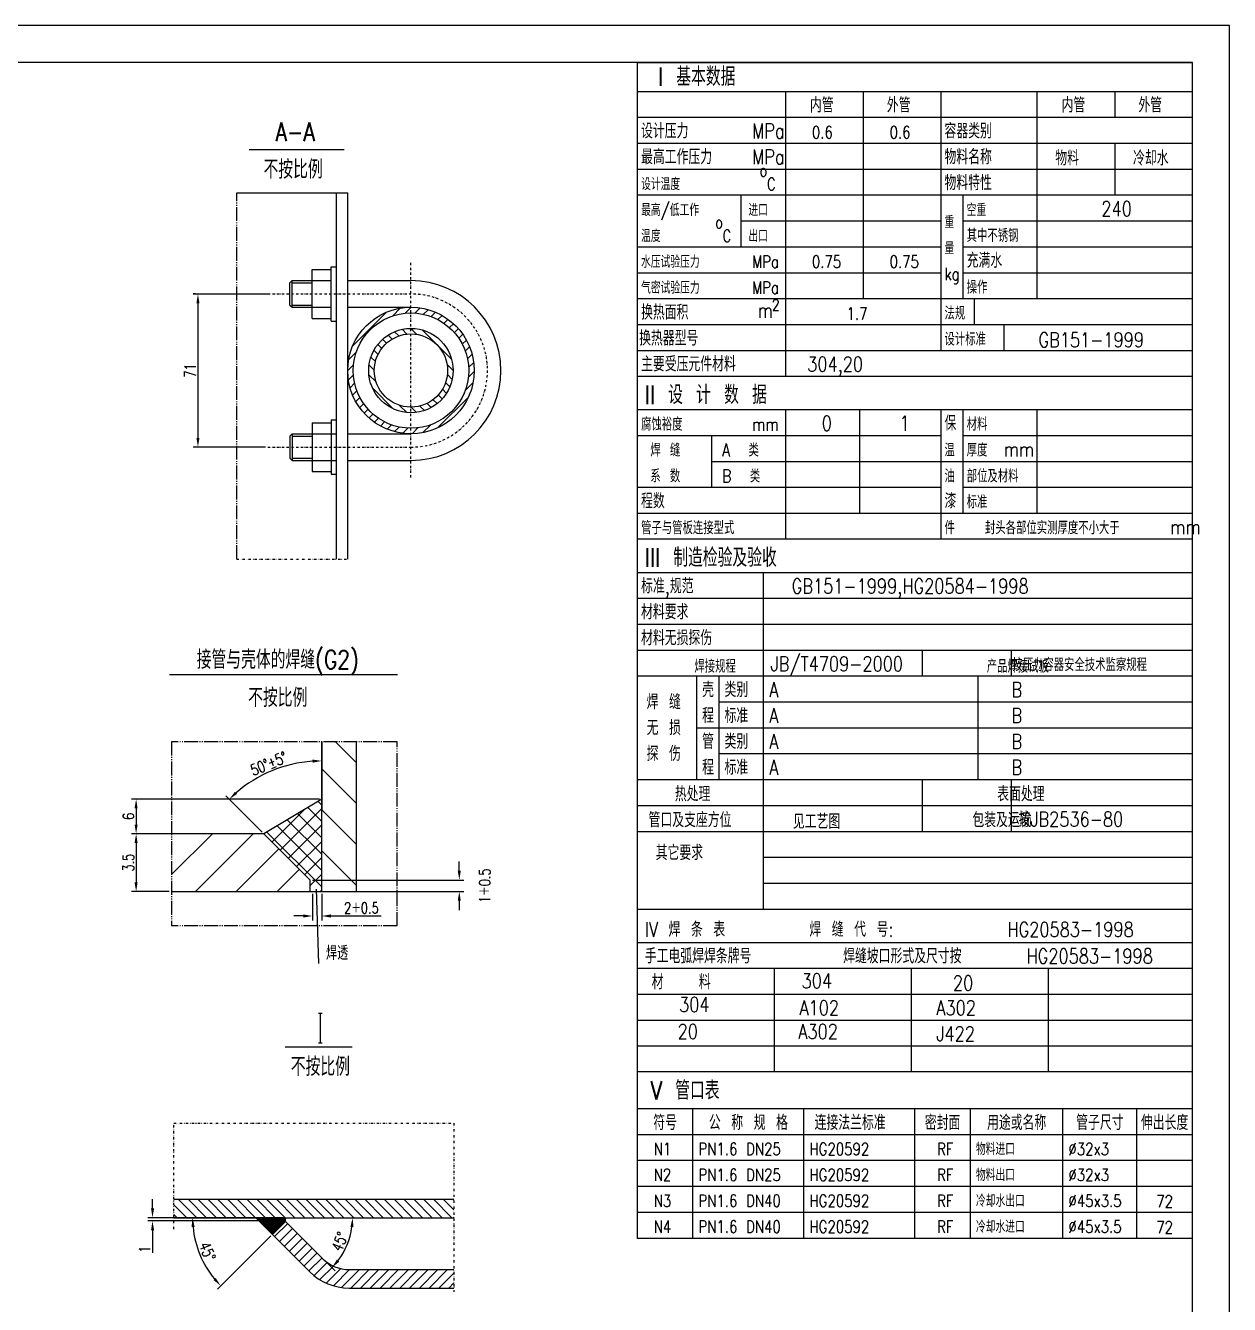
# Model space of a CAD drawing. Extents: x -942 to 2422, y 1139 to 3515.
# Drawn here: x 1121 to 2422, y 2132 to 3515 of the extents above; entities that cross this region are included whole.
import ezdxf
from ezdxf.enums import TextEntityAlignment as Align

# ---------------------------------------------------------------- set-up
doc = ezdxf.new("R2010")
doc.units = 0
doc.header["$LTSCALE"] = 10
doc.header["$MEASUREMENT"] = 0
for name, pattern in [('DASHDOT2', [0.5, 0.25, -0.125, 0, -0.125]), ('DIVIDE2', [0.625, 0.25, -0.125, 0, -0.125, 0, -0.125]), ('MYCENTER', [3.4, 1.5, -0.15, 0.1, -0.15, 1.5]), ('MYJX', [3.65, 1.5, -0.15, 0.1, -0.15, 0.1, -0.15, 1.5])]:
    doc.linetypes.add(name, pattern=pattern)
doc.layers.get('0').update_dxf_attribs({"linetype": 'CONTINUOUS', "lineweight": 25})
doc.layers.get('Defpoints').update_dxf_attribs({"linetype": 'CONTINUOUS', "lineweight": 5})
for name, color, linetype, lineweight in [('1', 7, 'CONTINUOUS', 25), ('2', 2, 'CONTINUOUS', 5), ('3', 3, 'MYCENTER', 5), ('5', 6, 'MYJX', 5), ('6', 4, 'CONTINUOUS', 5)]:
    doc.layers.add(name, color=color, linetype=linetype, lineweight=lineweight)
doc.styles.add('HZTXT', font='txt.shx', dxfattribs={"width": 0.75, "height": 12, "bigfont": 'hztxt.shx'})
doc.styles.get("Standard").update_dxf_attribs({"font": 'txt.shx', "bigfont": 'bigfont.shx'})
doc.dimstyles.get("Standard").update_dxf_attribs({"dimtxt": 0.18, "dimasz": 0.18, "dimexe": 0.18, "dimexo": 0.0625, "dimgap": 0.09, "dimtad": 0, "dimtih": 1, "dimtoh": 1, "dimdec": 4, "dimzin": 0, "dimdsep": 46, "dimtxsty": 'Standard', "dimcen": 0.09, "dimadec": 0, "dimazin": 0, "dimtfac": 1, "dimtdec": 4, "dimtofl": 0, "dimtmove": 0, "dimatfit": 3, "dimfxl": 0, "dimtolj": 1, "dimtzin": 0, "dimarcsym": 0})

# ---------------------------------------------------------------- blocks, each defined once
blk = doc.blocks.new('BORDER')
for p, q in [((1, 1), (0, 1)), ((1, 0), (1, 1))]:
    blk.add_line(p, q)
blk = doc.blocks.new('*D4')
at = {"layer": '6', "color": 0, "lineweight": -2}
blk.add_line((1444, 2179.9), (1455.5, 2168.4), dxfattribs=at)
blk.add_arc((1397.9, 2225.9), 76.4, 322.5083, 352.4917, dxfattribs=at)
at = {"layer": '6', "color": 0}
for points in [[(1472, 2216), (1475.3, 2215.8), (1474.3, 2225.9)], [(1459.8, 2178.3), (1457.3, 2180.5), (1451.9, 2171.9)]]:
    blk.add_solid(points, dxfattribs=at)
at = {"layer": 'Defpoints', "color": 0}
for p in [(1281.2, 2225.9), (1401.9, 2221.9), (1583.8, 2225.9), (1464.1, 2187.7), (1442.2, 2181.6)]:
    blk.add_point(p, dxfattribs=at)
at = {"layer": '6', "color": 0, "insert": (1460.4, 2200), "char_height": 12, "attachment_point": 5, "rotation": 67.5, "style": 'HZTXT'}
blk.add_mtext('\\A1;45°', dxfattribs=at)
blk = doc.blocks.new('*D5')
at = {"layer": '6', "color": 0, "lineweight": -2}
for p, q in [((1258, 2235.9), (1258, 2245.9)), ((1399.4, 2225.9), (1253, 2225.9)), ((1399.4, 2222.4), (1253, 2222.4)), ((1258, 2212.4), (1258, 2187.9))]:
    blk.add_line(p, q, dxfattribs=at)
at = {"layer": '6', "color": 0}
for points in [[(1256.4, 2235.9), (1259.7, 2235.9), (1258, 2225.9)], [(1256.4, 2212.4), (1259.7, 2212.4), (1258, 2222.4)]]:
    blk.add_solid(points, dxfattribs=at)
at = {"layer": 'Defpoints', "color": 0}
for p in [(1258, 2225.9), (1401.9, 2225.9), (1401.9, 2222.4)]:
    blk.add_point(p, dxfattribs=at)
at = {"layer": '6', "color": 0, "insert": (1249.6, 2191.8), "char_height": 12, "attachment_point": 5, "rotation": 90, "style": 'HZTXT'}
blk.add_mtext('\\A1;1', dxfattribs=at)
blk = doc.blocks.new('*D6')
at = {"layer": '6', "color": 0, "lineweight": -2}
blk.add_line((1385.8, 2206.3), (1328.3, 2148.8), dxfattribs=at)
blk.add_arc((1405.4, 2225.9), 104.1, 185.5073, 219.4927, dxfattribs=at)
at = {"layer": '6', "color": 0}
for points in [[(1300.2, 2215.8), (1303.5, 2216), (1301.3, 2225.9)], [(1326.3, 2160.8), (1323.9, 2158.6), (1331.8, 2152.3)]]:
    blk.add_solid(points, dxfattribs=at)
at = {"layer": 'Defpoints', "color": 0}
for p in [(1281.2, 2225.9), (1401.9, 2222.4), (1583.8, 2225.9), (1304.9, 2199), (1387.5, 2208)]:
    blk.add_point(p, dxfattribs=at)
at = {"layer": '6', "color": 0, "insert": (1317.3, 2189.4), "char_height": 12, "attachment_point": 5, "rotation": 292.5, "style": 'HZTXT'}
blk.add_mtext('\\A1;45°', dxfattribs=at)
blk = doc.blocks.new('*D7')
at = {"layer": '6', "color": 0, "lineweight": -2}
blk.add_line((1376.6, 2642.8), (1337.4, 2682), dxfattribs=at)
blk.add_arc((1440.9, 2578.5), 141.3, 94.0383, 130.9447, dxfattribs=at)
at = {"layer": '6', "color": 0}
for points in [[(1430.9, 2721.2), (1431, 2717.8), (1440.9, 2719.8)], [(1349.4, 2684), (1347.2, 2686.5), (1341, 2678.4)]]:
    blk.add_solid(points, dxfattribs=at)
at = {"layer": 'Defpoints', "color": 0}
for p in [(1440.9, 2740.5), (1404.4, 2715), (1440.9, 2666.9), (1378.4, 2641), (1428.4, 2591)]:
    blk.add_point(p, dxfattribs=at)
at = {"layer": '6', "color": 0, "insert": (1383.6, 2716.8), "char_height": 12, "attachment_point": 5, "rotation": 22.4915, "style": 'HZTXT'}
blk.add_mtext('\\A1;50%%d%%p5%%d', dxfattribs=at)
blk = doc.blocks.new('*D8')
at = {"layer": '6', "color": 0, "lineweight": -2}
for p, q in [((1438.4, 2678.5), (1235.3, 2678.5)), ((1240.3, 2668.5), (1240.3, 2651)), ((1375.9, 2641), (1235.3, 2641))]:
    blk.add_line(p, q, dxfattribs=at)
at = {"layer": '6', "color": 0}
for points in [[(1238.6, 2668.5), (1241.9, 2668.5), (1240.3, 2678.5)], [(1238.6, 2651), (1241.9, 2651), (1240.3, 2641)]]:
    blk.add_solid(points, dxfattribs=at)
at = {"layer": 'Defpoints', "color": 0}
for p in [(1440.9, 2678.5), (1240.3, 2641), (1378.4, 2641)]:
    blk.add_point(p, dxfattribs=at)
at = {"layer": '6', "color": 0, "insert": (1231.9, 2659.8), "char_height": 12, "attachment_point": 5, "rotation": 90, "style": 'HZTXT'}
blk.add_mtext('\\A1;6', dxfattribs=at)
blk = doc.blocks.new('*D9')
at = {"layer": '6', "color": 0, "lineweight": -2}
for p, q in [((1275.9, 2641), (1235.3, 2641)), ((1240.3, 2631), (1240.3, 2588.5)), ((1275.9, 2578.5), (1235.3, 2578.5))]:
    blk.add_line(p, q, dxfattribs=at)
at = {"layer": '6', "color": 0}
for points in [[(1238.6, 2631), (1241.9, 2631), (1240.3, 2641)], [(1238.6, 2588.5), (1241.9, 2588.5), (1240.3, 2578.5)]]:
    blk.add_solid(points, dxfattribs=at)
at = {"layer": 'Defpoints', "color": 0}
for p in [(1278.4, 2641), (1240.3, 2578.5), (1278.4, 2578.5)]:
    blk.add_point(p, dxfattribs=at)
at = {"layer": '6', "color": 0, "insert": (1231.9, 2609.8), "char_height": 12, "attachment_point": 5, "rotation": 90, "style": 'HZTXT'}
blk.add_mtext('\\A1;3.5', dxfattribs=at)
blk = doc.blocks.new('*D10')
at = {"layer": '6', "color": 0, "lineweight": -2}
for p, q in [((1589.7, 2601), (1589.7, 2611)), ((1430.9, 2591), (1594.7, 2591)), ((1430.9, 2578.5), (1594.7, 2578.5)), ((1589.7, 2568.5), (1589.7, 2558.5))]:
    blk.add_line(p, q, dxfattribs=at)
at = {"layer": '6', "color": 0}
for points in [[(1588, 2601), (1591.3, 2601), (1589.7, 2591)], [(1588, 2568.5), (1591.3, 2568.5), (1589.7, 2578.5)]]:
    blk.add_solid(points, dxfattribs=at)
at = {"layer": 'Defpoints', "color": 0}
for p in [(1428.4, 2591), (1428.4, 2578.5), (1589.7, 2578.5)]:
    blk.add_point(p, dxfattribs=at)
at = {"layer": '6', "color": 0, "insert": (1617.2, 2584.8), "char_height": 12, "attachment_point": 5, "rotation": 90, "style": 'HZTXT'}
blk.add_mtext('\\A1;1＋0.5', dxfattribs=at)
blk = doc.blocks.new('*D11')
at = {"layer": '6', "color": 0, "lineweight": -2}
for p, q in [((1430.9, 2576), (1430.9, 2547.1)), ((1440.9, 2576), (1440.9, 2547.1)), ((1420.9, 2552.1), (1410.9, 2552.1)), ((1450.9, 2552.1), (1505.1, 2552.1))]:
    blk.add_line(p, q, dxfattribs=at)
at = {"layer": '6', "color": 0}
for points in [[(1420.9, 2553.8), (1420.9, 2550.4), (1430.9, 2552.1)], [(1450.9, 2553.8), (1450.9, 2550.4), (1440.9, 2552.1)]]:
    blk.add_solid(points, dxfattribs=at)
at = {"layer": 'Defpoints', "color": 0}
for p in [(1430.9, 2578.5), (1440.9, 2578.5), (1430.9, 2552.1)]:
    blk.add_point(p, dxfattribs=at)
at = {"layer": '6', "color": 0, "insert": (1483.9, 2560.8), "char_height": 12, "attachment_point": 5, "style": 'HZTXT'}
blk.add_mtext('\\A1;2＋0.5', dxfattribs=at)
blk = doc.blocks.new('*D66')
at = {"layer": '6', "color": 0, "lineweight": -2}
for p, q in [((1304.6, 3224.6), (1302.1, 3224.6)), ((1307.1, 3214.6), (1307.1, 3069)), ((1380.1, 3059), (1302.1, 3059))]:
    blk.add_line(p, q, dxfattribs=at)
at = {"layer": '6', "color": 0}
for points in [[(1305.5, 3214.6), (1308.8, 3214.6), (1307.1, 3224.6)], [(1305.5, 3069), (1308.8, 3069), (1307.1, 3059)]]:
    blk.add_solid(points, dxfattribs=at)
at = {"layer": 'Defpoints', "color": 0}
for p in [(1307.1, 3224.6), (1307.1, 3059), (1382.6, 3059)]:
    blk.add_point(p, dxfattribs=at)
at = {"layer": '6', "color": 0, "insert": (1298.7, 3141.8), "char_height": 12, "attachment_point": 5, "rotation": 90, "style": 'HZTXT'}
blk.add_mtext('\\A1;71', dxfattribs=at)

msp = doc.modelspace()

# ---------------------------------------------------------------- hatches: boundary and pattern name
at = {"layer": '2'}
h = msp.add_hatch(dxfattribs=at)
h.set_pattern_fill('ANSI31', color=256, scale=60, style=0)
h.set_pattern_definition([(45, (49764.8106, -3536.471), (-5.3033009, 5.3033009), [])])
h.paths.add_polyline_path([(1469, 3141.8), (1475, 3141.8, -0.414214), (1537.4, 3204.2), (1537.4, 3210.2, 0.414214)])
h.paths.add_polyline_path([(1537.4, 3073.4), (1537.4, 3079.4, -0.414214), (1475, 3141.8), (1469, 3141.8, 0.414214)])
h.paths.add_polyline_path([(1605.8, 3141.8), (1599.8, 3141.8, -0.414214), (1537.4, 3079.4), (1537.4, 3073.4, 0.414214)])
h.paths.add_polyline_path([(1599.8, 3141.8), (1605.8, 3141.8, 0.414214), (1537.4, 3210.2), (1537.4, 3204.2, -0.414214)])
h = msp.add_hatch(dxfattribs=at)
h.set_pattern_fill('ANSI31', color=256, scale=60, angle=90, style=0)
h.set_pattern_definition([(135, (49764.8106, -3536.471), (-5.3033009, -5.3033009), [])])
h.paths.add_polyline_path([(1491.8, 3141.8), (1497.8, 3141.8, -0.414214), (1537.4, 3181.4), (1537.4, 3187.4, 0.414214)])
h.paths.add_polyline_path([(1537.4, 3096.2), (1537.4, 3102.2, -0.414214), (1497.8, 3141.8), (1491.8, 3141.8, 0.414214)])
h.paths.add_polyline_path([(1583, 3141.8), (1577, 3141.8, -0.414214), (1537.4, 3102.2), (1537.4, 3096.2, 0.414214)])
h.paths.add_polyline_path([(1537.4, 3187.4), (1537.4, 3181.4, -0.414214), (1577, 3141.8), (1583, 3141.8, 0.414214)])
h = msp.add_hatch(dxfattribs=at)
h.set_pattern_fill('ANSI31', color=256, scale=60, angle=90, style=0)
h.set_pattern_definition([(135, (34408.286, -2482.6385), (-5.3033009, -5.3033009), [])])
h.paths.add_polyline_path([(1281.2, 2245.9), (1281.2, 2225.9), (1583.8, 2225.9), (1583.8, 2245.9)])
h = msp.add_hatch(dxfattribs=at)
h.set_pattern_fill('ANSI31', color=256, scale=60, style=0)
h.set_pattern_definition([(45, (34408.286, -2482.6385), (-5.3033009, 5.3033009), [])])
h.paths.add_polyline_path([(1401.9, 2221.9), (1387.8, 2207.8), (1428.1, 2167.5, 0.198912), (1470.5, 2149.9), (1583.8, 2149.9), (1583.8, 2169.9), (1470.5, 2169.9, -0.198912), (1442.2, 2181.6)])
at = {"layer": '6'}
h = msp.add_hatch(dxfattribs=at)
h.set_pattern_fill('ANSI37', color=256, scale=8, angle=90, style=0)
h.set_pattern_definition([(135, (34408.2857, -2482.6385), (-0.70710678, -0.70710678), []), (225, (34408.2857, -2482.6385), (0.70710678, -0.70710678), [])])
h.paths.add_polyline_path([(1401.9, 2221.9), (1401.9, 2225.9), (1369.7, 2225.9), (1387.8, 2207.8)])

# ---------------------------------------------------------------- linework, layer by layer
for p, q in [((1276.5, 2813.1), (1522.9, 2813.1)), ((1440.9, 2578.5), (1440.9, 2740.5)), ((1478.4, 2578.5), (1478.4, 2740.5)), ((1401.4, 2410.6), (1473.8, 2410.6)), ((1281.2, 2245.9), (1583.8, 2245.9)), ((1281.2, 2225.9), (1583.8, 2225.9)), ((1369.7, 2225.9), (1428.1, 2167.5)), ((1401.9, 2221.9), (1442.2, 2181.6)), ((1470.5, 2169.9), (1583.8, 2169.9)), ((1470.5, 2149.9), (1583.8, 2149.9))]:
    msp.add_line(p, q)
for radius in [40, 60]:
    msp.add_arc((1470.5, 2209.9), radius, 225, 270)
at = {"layer": '1'}
for p, q in [((2382.2, 1178.8), (2382.2, 3474.8)), ((1362.4, 3380.7), (1465.1, 3380.7)), ((1469, 3141.8), (1469, 3333.8)), ((1469, 3239), (1537.4, 3239)), ((1469, 3210.2), (1537.4, 3210.2)), ((1469, 2938), (1469, 3141.8)), ((1440.9, 2740.5), (1440.9, 2666.9)), ((1440.9, 2672), (1436.9, 2676.1)), ((1378.4, 2641), (1278.4, 2641)), ((1428.4, 2591), (1378.4, 2641)), ((1428.4, 2578.5), (1428.4, 2591)), ((1278.4, 2578.5), (1522.4, 2578.5)), ((1440.9, 2579.8), (1439.6, 2578.5)), ((2382.2, 2203.6), (1782.2, 2203.6))]:
    msp.add_line(p, q, dxfattribs=at)
at = {"layer": '1', "linetype": 'Continuous'}
for p, q in [((1457, 2938), (1457, 3333.8)), ((1430.6, 3198.2), (1430.6, 3251)), ((1430.6, 3251), (1451, 3251)), ((1451, 3195.2), (1451, 3254)), ((1451, 3254), (1457, 3254)), ((1406.6, 3236.6), (1409, 3239)), ((1406.6, 3212.6), (1406.6, 3236.6)), ((1409, 3239), (1451, 3239)), ((1409, 3210.2), (1409, 3239)), ((1409, 3236.6), (1430.6, 3236.6)), ((1406.6, 3212.6), (1409, 3210.2)), ((1409, 3212.6), (1430.6, 3212.6)), ((1409, 3210.2), (1451, 3210.2)), ((1430.6, 3198.2), (1451, 3198.2)), ((1451, 3195.2), (1457, 3195.2)), ((1430.6, 3085.4), (1451, 3085.4)), ((1430.6, 3085.4), (1430.6, 3032.6)), ((1451, 3088.4), (1451, 3029.6)), ((1451, 3088.4), (1457, 3088.4)), ((1406.6, 3071), (1409, 3073.4)), ((1406.6, 3071), (1406.6, 3047)), ((1409, 3073.4), (1457, 3073.4)), ((1409, 3073.4), (1409, 3044.6)), ((1409, 3071), (1430.6, 3071)), ((1469, 3073.4), (1537.4, 3073.4)), ((1406.6, 3047), (1409, 3044.6)), ((1409, 3047), (1430.6, 3047)), ((1409, 3044.6), (1457, 3044.6)), ((1469, 3044.6), (1537.4, 3044.6)), ((1430.6, 3032.6), (1451, 3032.6)), ((1451, 3029.6), (1457, 3029.6))]:
    msp.add_line(p, q, dxfattribs=at)
for radius in [68.4, 62.4]:
    msp.add_circle((1537.4, 3141.8), radius, dxfattribs=at)
at = {"layer": '1'}
for radius in [45.6, 39.6]:
    msp.add_circle((1537.4, 3141.8), radius, dxfattribs=at)
at = {"layer": '1', "linetype": 'Continuous'}
msp.add_arc((1537.4, 3141.8), 97.2, 270, 90, dxfattribs=at)
at = {"layer": '2'}
for p, q in [((2382.2, 3474.8), (-841.8, 3474.8)), ((1782.2, 2203.6), (1782.2, 3474.8)), ((1782.2, 3474.8), (2382.2, 3474.8)), ((2382.2, 2147.6), (2382.2, 3474.8)), ((1782.2, 3443.6), (2382.2, 3443.6)), ((1942.2, 3443.6), (1942.2, 3135.6)), ((2026.2, 3443.6), (2026.2, 3219.6)), ((2110.2, 3443.6), (2110.2, 3163.6)), ((2214.2, 3443.6), (2214.2, 3219.6)), ((2298.2, 3443.6), (2298.2, 3415.6)), ((1782.2, 3415.6), (2382.2, 3415.6)), ((1782.2, 3387.6), (2382.2, 3387.6)), ((2298.2, 3387.6), (2298.2, 3331.6)), ((1782.2, 3359.6), (2382.2, 3359.6)), ((1782.2, 3331.6), (2382.2, 3331.6)), ((1894.2, 3331.6), (1894.2, 3275.6)), ((2134.2, 3331.6), (2134.2, 3219.6)), ((1894.2, 3303.6), (2110.2, 3303.6)), ((2134.2, 3303.6), (2382.2, 3303.6)), ((1782.2, 3275.6), (2110.2, 3275.6)), ((2134.2, 3275.6), (2382.2, 3275.6)), ((1782.2, 3247.6), (2110.2, 3247.6)), ((2134.2, 3247.6), (2382.2, 3247.6)), ((1782.2, 3219.6), (2382.2, 3219.6)), ((2146.2, 3219.6), (2146.2, 3191.6)), ((1782.2, 3191.6), (2382.2, 3191.6)), ((2178.2, 3191.6), (2178.2, 3163.6)), ((1782.2, 3163.6), (2382.2, 3163.6)), ((1782.2, 3135.6), (2382.2, 3135.6)), ((1782.2, 3099.6), (2382.2, 3099.6)), ((1942.2, 3099.6), (1942.2, 2959.6)), ((2022.2, 3099.6), (2022.2, 2987.6)), ((2110.2, 3099.6), (2110.2, 2959.6)), ((2134.2, 3099.6), (2134.2, 2987.6)), ((2214.2, 3099.6), (2214.2, 2987.6)), ((1782.2, 3071.6), (2110.2, 3071.6)), ((1862.2, 3071.6), (1862.2, 3015.6)), ((2134.2, 3071.6), (2382.2, 3071.6)), ((1862.2, 3043.6), (2382.2, 3043.6)), ((1782.2, 3015.6), (2110.2, 3015.6)), ((2134.2, 3015.6), (2382.2, 3015.6)), ((1782.2, 2987.6), (2382.2, 2987.6)), ((2382.2, 2959.6), (1782.2, 2959.6)), ((1782.2, 2923.6), (2382.2, 2923.6)), ((1918.2, 2923.6), (1918.2, 2559.6)), ((1782.2, 2895.6), (2382.2, 2895.6)), ((1782.2, 2867.6), (2382.2, 2867.6)), ((1782.2, 2839.6), (2382.2, 2839.6)), ((2090.2, 2839.6), (2090.2, 2811.6)), ((2186.2, 2839.6), (2186.2, 2811.6)), ((1782.2, 2811.6), (2382.2, 2811.6)), ((1846.2, 2811.6), (1846.2, 2699.6)), ((1870.2, 2811.6), (1870.2, 2699.6)), ((2150.2, 2811.6), (2150.2, 2699.6)), ((1870.2, 2783.6), (2382.2, 2783.6)), ((1846.2, 2755.6), (2382.2, 2755.6)), ((1478.4, 2717.8), (1455.7, 2740.5)), ((1870.2, 2727.6), (2382.2, 2727.6)), ((1440.9, 2711.1), (1478.4, 2673.6)), ((1782.2, 2699.6), (2382.2, 2699.6)), ((2090.2, 2699.6), (2090.2, 2643.6)), ((2186.2, 2699.6), (2186.2, 2643.6)), ((1440.9, 2678.5), (1378.4, 2641)), ((1425.8, 2669.5), (1440.9, 2654.4)), ((1782.2, 2671.6), (2382.2, 2671.6)), ((1422.5, 2667.5), (1387.2, 2632.2)), ((1396.1, 2623.4), (1440.9, 2668.2)), ((1403.7, 2656.2), (1440.9, 2619)), ((1440.9, 2636.7), (1414.8, 2662.8)), ((1478.4, 2629.4), (1440.9, 2666.9)), ((1322.7, 2641), (1278.4, 2596.8)), ((1304.4, 2578.5), (1366.8, 2641)), ((1381.6, 2642.9), (1440.9, 2583.6)), ((1440.9, 2601.3), (1392.7, 2649.6)), ((1440.9, 2650.5), (1404.9, 2614.5)), ((1782.2, 2643.6), (2382.2, 2643.6)), ((1413.7, 2605.7), (1440.9, 2632.8)), ((1394.7, 2624.7), (1348.6, 2578.5)), ((1440.9, 2615.2), (1422.6, 2596.8)), ((1440.9, 2622.7), (1478.4, 2585.2)), ((1918.2, 2615.6), (2382.2, 2615.6)), ((1392.7, 2578.5), (1416.8, 2602.6)), ((1428.4, 2585), (1440.9, 2597.5)), ((1918.2, 2587.6), (2382.2, 2587.6)), ((1278.4, 2578.5), (1428.4, 2578.5)), ((1782.2, 2559.6), (2382.2, 2559.6)), ((1782.2, 2523.6), (2382.2, 2523.6)), ((1782.2, 2495.6), (2382.2, 2495.6)), ((1930.2, 2495.6), (1930.2, 2383.6)), ((2078.2, 2495.6), (2078.2, 2383.6)), ((2226.2, 2495.6), (2226.2, 2383.6)), ((1782.2, 2467.6), (2382.2, 2467.6)), ((1437.5, 2447.1), (1441.5, 2447.1)), ((1439.5, 2415.1), (1439.5, 2447.1)), ((1782.2, 2439.6), (2382.2, 2439.6)), ((1437.5, 2415.1), (1441.5, 2415.1)), ((1782.2, 2411.6), (2382.2, 2411.6)), ((2382.2, 2383.6), (1782.2, 2383.6)), ((2382.2, 2343.6), (1782.2, 2343.6)), ((1842.2, 2203.6), (1842.2, 2343.6)), ((1962.2, 2203.6), (1962.2, 2343.6)), ((2082.2, 2203.6), (2082.2, 2343.6)), ((2142.2, 2203.6), (2142.2, 2343.6)), ((2242.2, 2203.6), (2242.2, 2343.6)), ((2322.2, 2203.6), (2322.2, 2343.6)), ((2382.2, 2315.6), (1782.2, 2315.6)), ((2382.2, 2287.6), (1782.2, 2287.6)), ((2382.2, 2259.6), (1782.2, 2259.6)), ((2382.2, 2231.6), (1782.2, 2231.6)), ((1401.9, 2221.9), (1387.8, 2207.8)), ((1401.9, 2221.9), (1401.9, 2225.9))]:
    msp.add_line(p, q, dxfattribs=at)
at = {"layer": '3', "linetype": 'DASHDOT2'}
for p, q in [((1537.4, 3026.1), (1537.4, 3259.2)), ((1382.6, 3224.6), (1537.4, 3224.6)), ((1382.6, 3059), (1537.4, 3059))]:
    msp.add_line(p, q, dxfattribs=at)
msp.add_arc((1537.4, 3141.8), 82.8, 270, 90, dxfattribs=at)
at = {"layer": '5'}
for p, q in [((1349, 2938), (1349, 3333.8)), ((1522.4, 2740.5), (1278.4, 2740.5)), ((1278.4, 2740.5), (1278.4, 2541.3)), ((1522.4, 2541.3), (1522.4, 2740.5)), ((1522.4, 2541.3), (1278.4, 2541.3))]:
    msp.add_line(p, q, dxfattribs=at)
at = {"layer": '5', "linetype": 'Continuous'}
msp.add_line((1349, 3333.8), (1469, 3333.8), dxfattribs=at)
at = {"layer": '5', "linetype": 'DIVIDE2'}
for p, q in [((1349, 2938), (1469, 2938)), ((1281.2, 2213.7), (1281.2, 2328.2)), ((1281.2, 2328.2), (1583.8, 2328.2)), ((1583.8, 2328.2), (1583.8, 2145.6))]:
    msp.add_line(p, q, dxfattribs=at)
at = {"layer": '6'}
for p, q in [((1302.1, 3224.6), (1382.6, 3224.6)), ((1435.1, 2581), (1437.5, 2500.8))]:
    msp.add_line(p, q, dxfattribs=at)

# ---------------------------------------------------------------- block references
at = {"layer": '2', "xscale": 3364, "yscale": 2376, "zscale": 3364}
msp.add_blockref('BORDER', (-941.8, 1138.8), dxfattribs=at)

# ---------------------------------------------------------------- texts
at = {"layer": '2', "style": 'HZTXT', "width": 0.8}
for s, height, p in [(' I 基本数据', 20, (1790.2, 3449.6)), ('内管', 16, (1968.7, 3420.8)), ('外管', 16, (2051.9, 3420.8)), ('内管', 16, (2240.7, 3420.8)), ('外管', 16, (2323.9, 3420.8)), ('设计压力', 16, (1786.2, 3392.8)), ('MPa', 16, (1906.2, 3392.8)), ('0.6', 13.2, (1970.9, 3392.8)), ('0.6', 13.2, (2054.9, 3392.8)), ('容器类别', 16, (2114.2, 3392.8)), ('最高工作压力', 16, (1786.2, 3364.8)), ('MPa', 16, (1906.2, 3364.8)), ('物料名称', 16, (2114.2, 3364.8)), ('物料', 16, (2234, 3363.5)), ('冷却水', 16, (2318, 3363.5)), ('o', 13.2, (1914.2, 3351.6)), ('设计温度', 13.2, (1786.2, 3336.8)), ('C', 13.2, (1922.2, 3336.8)), ('物料特性', 16, (2114.2, 3336.8)), ('最高/低工作', 13.2, (1786.2, 3308.8)), ('进口', 13.2, (1902.2, 3308.8)), ('空重', 13.2, (2138.2, 3308.8)), ('240', 16, (2283.8, 3308.8)), ('重', 13.2, (2114.2, 3295.6)), ('温度', 13.2, (1786.2, 3280.8)), ('o', 13.2, (1866.2, 3295.6)), ('C', 13.2, (1874.2, 3280.8)), ('出口', 13.2, (1902.2, 3280.8)), ('其中不锈钢', 14, (2138.2, 3280.8)), ('量', 13.2, (2114.2, 3267.6)), ('水压试验压力', 13.2, (1786.2, 3252.8)), ('MPa', 13.2, (1906.2, 3252.8)), ('0.75', 13.2, (1970.9, 3252.8)), ('0.75', 13.2, (2054.9, 3252.8)), ('充满水', 16, (2138.2, 3252.8)), ('kg', 13.2, (2114.2, 3239.6)), ('气密试验压力', 13.2, (1786.2, 3224.8)), ('MPa', 13.2, (1906.2, 3224.8)), ('操作', 14, (2138.2, 3224.8)), ('换热面积', 16, (1786.2, 3196.8)), ('m', 16, (1912.2, 3198.8)), ('2', 12, (1927.7, 3206.7)), ('1.7', 13.2, (2008.3, 3196.8)), ('法规', 14, (2114.2, 3196.8)), ('换热器型号', 16, (1784.1, 3168.8)), ('设计标准', 14, (2114.2, 3168.8)), ('GB151-1999', 16, (2215.8, 3167)), ('主要受压元件材料', 16, (1786.2, 3140.8)), ('304,20', 16, (1965.8, 3140.8)), ('II 设 计 数 据', 20, (1790.2, 3105.6)), ('腐蚀裕度', 14, (1786.2, 3076.8)), ('mm', 14, (1906.2, 3076.8)), ('0', 16, (1981.5, 3076.8)), ('1', 16, (2065.5, 3076.8)), ('保', 16, (2114.2, 3076.8)), ('材料', 14, (2138.2, 3076.8)), (' 焊 缝    A  类', 14, (1786.2, 3048.8)), ('温', 14, (2114.2, 3048.8)), ('厚度', 14, (2138.2, 3048.8)), ('mm', 16, (2178.2, 3048.8)), (' 系 数    B  类', 14, (1786.2, 3020.8)), ('油', 14, (2114.2, 3020.8)), ('部位及材料', 14, (2138.2, 3020.8)), ('程数', 16, (1786.2, 2992.8)), ('漆', 16, (2114.2, 2992.8)), ('标准', 14, (2138.2, 2992.8)), ('管子与管板连接型式', 14, (1786.2, 2964.8)), ('件   封头各部位实测厚度不小大于', 14, (2114.2, 2964.8)), ('mm', 16, (2358.2, 2964.8)), ('III 制造检验及验收', 20, (1790.2, 2929.6)), ('标准,规范', 16, (1786.2, 2900.8)), ('  GB151-1999,HG20584-1998', 16, (1926.2, 2900.8)), ('材料要求', 16, (1786.2, 2872.8)), ('材料无损探伤', 16, (1786.2, 2844.8)), ('JB/T4709-2000', 16, (1926.2, 2816.8)), ('焊接规程                         产品焊接试板', 14, (1843.8, 2815.1)), ('按压力容器安全技术监察规程', 14, (2187.5, 2816.8)), ('焊 缝', 16, (1792.2, 2775.6)), ('壳 类别  A                    B', 16, (1852.2, 2788.8)), ('无 损', 16, (1792.2, 2747.6)), ('程 标准  A                    B', 16, (1852.2, 2760.8)), ('管 类别  A                    B', 16, (1852.2, 2732.8)), ('探 伤', 16, (1792.2, 2719.6)), ('程 标准  A                    B', 16, (1852.2, 2704.8)), ('热处理                         表面处理', 16, (1822.7, 2676)), ('管口及支座方位                     包装及运输', 16, (1794.3, 2648)), ('见工艺图', 16, (1950.3, 2646.3)), ('按JB2536-80', 16, (2194.2, 2648.8)), ('其它要求', 16, (1802, 2612.5)), ('IV 焊 条 表       焊 缝 代 号:', 16, (1790.2, 2529.6)), ('HG20583-1998', 16, (2182.2, 2529.6)), ('手工电弧焊焊条牌号        焊缝坡口形式及尺寸按', 16, (1790.2, 2500.8)), ('HG20583-1998', 16, (2202.9, 2500.8)), (' 材   料', 16, (1786.2, 2472.8)), ('304', 16, (1959.7, 2474)), ('20', 16, (2123.3, 2471.6)), ('304', 16, (1827.3, 2448.4)), ('A102', 16, (1957.4, 2444.8)), ('A302', 16, (2105.4, 2444.8)), ('20', 16, (1825.7, 2419.2)), ('A302', 16, (1956.2, 2419.2)), ('J422', 16, (2105.4, 2416.8)), (' V 管口表', 20, (1782.2, 2353.6)), ('N1', 13.2, (1799.8, 2293.6)), ('PN1.6 DN25', 13.2, (1848.2, 2293.6)), ('HG20592', 13.2, (1968.2, 2293.6)), ('RF', 13.2, (2106.2, 2293.6)), ('物料进口', 13.2, (2148.2, 2293.6)), ('%%c32x3', 13.2, (2248.2, 2293.6)), ('N2', 13.2, (1799.8, 2265.6)), ('PN1.6 DN25', 13.2, (1848.2, 2265.6)), ('HG20592', 13.2, (1968.2, 2265.6)), ('RF', 13.2, (2106.2, 2265.6)), ('物料出口', 13.2, (2148.2, 2265.6)), ('%%c32x3', 13.2, (2248.2, 2265.6)), ('N3', 13.2, (1799.8, 2237.6)), ('PN1.6 DN40', 13.2, (1848.2, 2237.6)), ('HG20592', 13.2, (1968.2, 2237.6)), ('RF', 13.2, (2106.2, 2237.6)), ('冷却水出口', 13.2, (2148.2, 2237.6)), ('%%c45x3.5', 13.2, (2248.2, 2237.6)), ('N4', 13.2, (1799.8, 2209.6)), ('PN1.6 DN40', 13.2, (1848.2, 2209.6)), ('HG20592', 13.2, (1968.2, 2209.6)), ('RF', 13.2, (2106.2, 2209.6)), ('冷却水进口', 13.2, (2148.2, 2209.6)), ('%%c45x3.5', 13.2, (2248.2, 2209.6))]:
    msp.add_text(s, height=height, dxfattribs=at).set_placement(p)
for s, height, p in [('A-A', 20, (1412.1, 3389.9)), ('不按比例', 20, (1410, 3349.3)), ('接管与壳体的焊缝(G2)', 20, (1393.4, 2819.3)), ('不按比例', 20, (1393.4, 2778.1)), ('焊透', 15, (1457.6, 2504.7)), ('不按比例', 20, (1439.5, 2379.2))]:
    msp.add_text(s, height=height, dxfattribs=at).set_placement(p, align=Align.CENTER)
for s, height, p in [('符号', 16, (1812.2, 2329.6)), ('公 称 规 格', 16, (1902.2, 2329.6)), ('连接法兰标准', 16, (2012.2, 2329.6)), ('密封面', 16, (2112.2, 2329.6)), ('用途或名称', 16, (2192.2, 2329.6)), ('管子尺寸', 16, (2282.2, 2329.6)), ('伸出长度', 16, (2352.2, 2329.6)), ('72', 13.2, (2352.2, 2243.6)), ('72', 13.2, (2352.2, 2215.6))]:
    msp.add_text(s, height=height, dxfattribs=at).set_placement(p, align=Align.MIDDLE)

# ---------------------------------------------------------------- dimensions: what is measured, and where the dimension line sits
at = {"layer": '6'}
for base, p1, p2, text, picture, middle in [((1307.1, 3059), (1307.1, 3224.6), (1382.6, 3059), '71', '*D66', (1298.7, 3141.8)), ((1240.3, 2641), (1440.9, 2678.5), (1378.4, 2641), '6', '*D8', (1231.9, 2659.8)), ((1240.3, 2578.5), (1278.4, 2641), (1278.4, 2578.5), '3.5', '*D9', (1231.9, 2609.8)), ((1589.7, 2578.5), (1428.4, 2591), (1428.4, 2578.5), '1＋0.5', '*D10', (1617.2, 2584.8))]:
    dim = msp.add_linear_dim(base=base, p1=p1, p2=p2, angle=90, text=text, dimstyle='Standard', override={"dimscale": 4, "dimtxt": 12, "dimasz": 2.5, "dimexe": 1.25, "dimexo": 0.625, "dimgap": 0.6, "dimtad": 1, "dimtih": 0, "dimtoh": 0, "dimdec": 0, "dimtxsty": 'HZTXT', "dimcen": 2.5, "dimtdec": 0, "dimtmove": 2}, dxfattribs=at)
    dim.commit()
    dim.dimension.update_dxf_attribs({"geometry": picture, "text_midpoint": middle})
dim = msp.add_angular_dim_2l(base=(1404.4, 2715), line1=((1428.4, 2591), (1378.4, 2641)), line2=((1440.9, 2740.5), (1440.9, 2666.9)), text='50%%d%%p5%%d', dimstyle='Standard', override={"dimscale": 4, "dimtxt": 12, "dimasz": 2.5, "dimexe": 1.25, "dimexo": 0.625, "dimgap": 0.6, "dimtad": 1, "dimtih": 0, "dimtoh": 0, "dimdec": 0, "dimtxsty": 'HZTXT', "dimcen": 2.5, "dimtdec": 0, "dimtmove": 2}, dxfattribs=at)
dim.commit()
dim.dimension.update_dxf_attribs({"geometry": '*D7', "text_midpoint": (1383.6, 2716.8)})
dim = msp.add_linear_dim(base=(1430.9, 2552.1), p1=(1440.9, 2578.5), p2=(1430.9, 2578.5), text='2＋0.5', dimstyle='Standard', override={"dimscale": 4, "dimtxt": 12, "dimasz": 2.5, "dimexe": 1.25, "dimexo": 0.625, "dimgap": 0.6, "dimtad": 1, "dimtih": 0, "dimtoh": 0, "dimdec": 0, "dimtxsty": 'HZTXT', "dimcen": 2.5, "dimtdec": 0}, dxfattribs=at)
dim.commit()
dim.dimension.update_dxf_attribs({"geometry": '*D11', "text_midpoint": (1483.9, 2552.1), "dimtype": 160})
dim = msp.add_linear_dim(base=(1258, 2225.9), p1=(1401.9, 2222.4), p2=(1401.9, 2225.9), angle=90, text='1', dimstyle='Standard', override={"dimscale": 4, "dimtxt": 12, "dimasz": 2.5, "dimexe": 1.25, "dimexo": 0.625, "dimgap": 0.6, "dimtad": 1, "dimtih": 0, "dimtoh": 0, "dimdec": 0, "dimtxsty": 'HZTXT', "dimcen": 2.5, "dimtdec": 0}, dxfattribs=at)
dim.commit()
dim.dimension.update_dxf_attribs({"geometry": '*D5', "text_midpoint": (1258, 2191.8), "dimtype": 160})
for base, line1, line2, picture, middle in [((1464.1, 2187.7), ((1401.9, 2221.9), (1442.2, 2181.6)), ((1281.2, 2225.9), (1583.8, 2225.9)), '*D4', (1460.4, 2200)), ((1304.9, 2199), ((1281.2, 2225.9), (1583.8, 2225.9)), ((1401.9, 2222.4), (1387.5, 2208)), '*D6', (1317.3, 2189.4))]:
    dim = msp.add_angular_dim_2l(base=base, line1=line1, line2=line2, dimstyle='Standard', override={"dimscale": 4, "dimtxt": 12, "dimasz": 2.5, "dimexe": 1.25, "dimexo": 0.625, "dimgap": 0.6, "dimtad": 1, "dimtih": 0, "dimtoh": 0, "dimdec": 0, "dimtxsty": 'HZTXT', "dimcen": 2.5, "dimtdec": 0, "dimtmove": 2}, dxfattribs=at)
    dim.commit()
    dim.dimension.update_dxf_attribs({"geometry": picture, "text_midpoint": middle})

doc.saveas('drawing.dxf')
